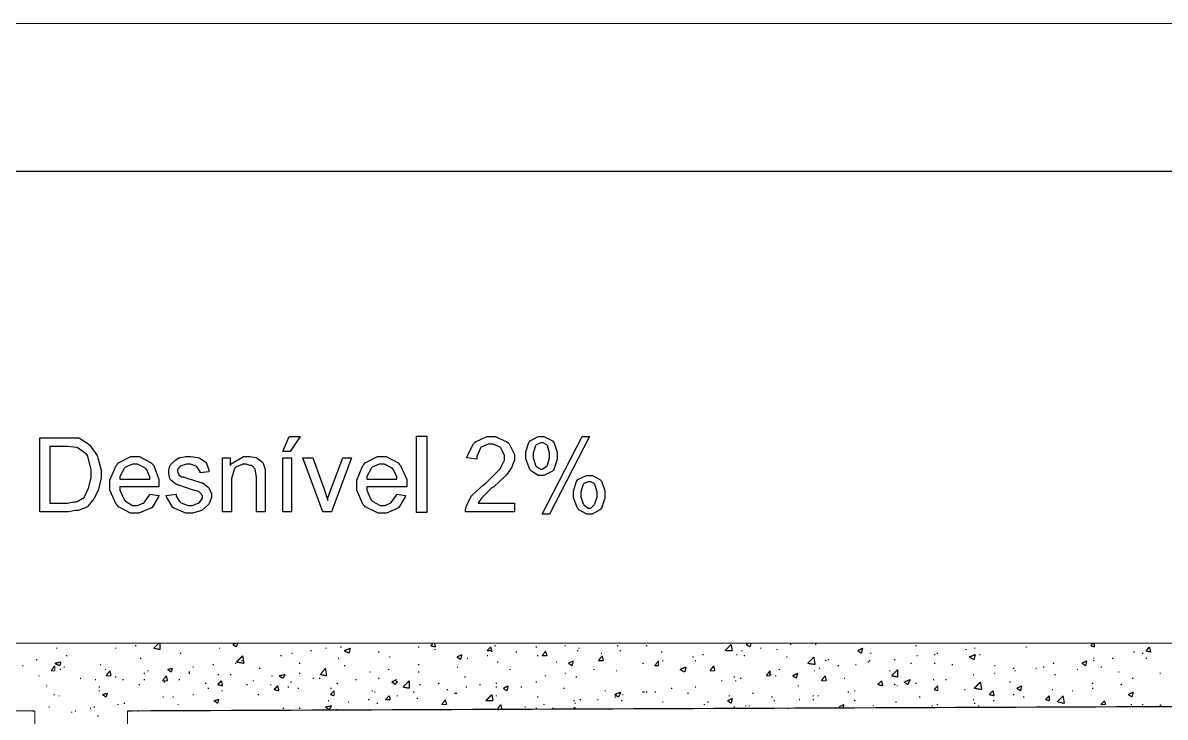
# Model space of a CAD drawing. Extents: x 0 to 210, y 0 to 297.
# Drawn here: x 104.27 to 142.95, y 273.4 to 296.9 of the extents above; entities that cross this region are included whole.
import ezdxf

# ---------------------------------------------------------------- set-up
doc = ezdxf.new("R2010")
doc.units = 0
doc.header["$MEASUREMENT"] = 0
doc.layers.add('C00-00-00-BLACK', color=7, linetype='Continuous')
doc.layers.add('CFF-7E-00', color=30, linetype='Continuous')

msp = doc.modelspace()

# ---------------------------------------------------------------- linework, layer by layer
at = {"layer": 'C00-00-00-BLACK', "const_width": 0.0423}
msp.add_lwpolyline([(0.0427, -0.3886), (210.36, -0.3886), (210.36, 296.883), (0.0427, 296.883), (0.0427, -0.3886)], close=True, dxfattribs=at)
for points in [[(57.9755, 275.903), (160.74, 275.903)], [(105.561, 275.903), (105.603, 275.903)], [(108.064, 275.817), (108.106, 275.817)], [(108.701, 275.733), (108.87, 275.903)], [(108.913, 275.903), (108.913, 275.688)], [(111.372, 275.86), (111.499, 275.903)], [(111.372, 275.86), (111.499, 275.776)], [(111.499, 275.776), (111.54, 275.903)], [(115.019, 275.776), (115.062, 275.776)], [(117.65, 275.776), (117.691, 275.776)], [(118.073, 275.817), (118.157, 275.903)], [(118.073, 275.817), (118.243, 275.776)], [(118.243, 275.776), (118.2, 275.903)], [(118.838, 275.903), (118.88, 275.903)], [(119.98, 275.646), (120.107, 275.776)], [(120.15, 275.603), (120.107, 275.776)], [(120.237, 275.817), (120.279, 275.817)], [(121.634, 275.776), (121.679, 275.776)], [(122.611, 275.817), (122.652, 275.817)], [(124.391, 275.817), (124.434, 275.817)], [(125.367, 275.817), (125.41, 275.817)], [(128.04, 275.646), (128.251, 275.86)], [(128.294, 275.646), (128.251, 275.86)], [(128.76, 275.86), (128.844, 275.903)], [(128.76, 275.86), (128.889, 275.776)], [(128.889, 275.776), (128.932, 275.903)], [(130.244, 275.86), (130.286, 275.86)], [(131.093, 275.86), (131.136, 275.86)], [(134.486, 275.817), (134.527, 275.817)], [(138.219, 275.776), (138.261, 275.776)], [(140.425, 275.817), (140.51, 275.903)], [(140.425, 275.817), (140.552, 275.776)], [(140.552, 275.776), (140.552, 275.903)], [(142.291, 275.646), (142.417, 275.776)], [(142.46, 275.603), (142.417, 275.776)], [(105.391, 275.733), (105.434, 275.733)], [(105.73, 275.477), (105.773, 275.477)], [(107.386, 275.733), (107.429, 275.733)], [(108.233, 275.391), (108.275, 275.391)], [(108.913, 275.688), (108.701, 275.733)], [(109.59, 275.561), (109.633, 275.561)], [(110.906, 275.733), (110.947, 275.733)], [(111.499, 275.264), (111.712, 275.477)], [(111.755, 275.222), (111.712, 275.477)], [(112.983, 275.477), (113.027, 275.477)], [(113.366, 275.561), (113.409, 275.561)], [(114.001, 275.646), (114.044, 275.646)], [(114.512, 275.733), (114.554, 275.733)], [(114.935, 275.391), (114.978, 275.391)], [(115.146, 275.646), (115.358, 275.733)], [(115.146, 275.646), (115.316, 275.561)], [(115.316, 275.561), (115.358, 275.733)], [(116.292, 275.603), (116.334, 275.603)], [(116.673, 275.434), (116.716, 275.434)], [(118.2, 275.688), (118.243, 275.688)], [(118.965, 275.434), (119.134, 275.518)], [(118.965, 275.434), (119.091, 275.349)], [(119.091, 275.349), (119.134, 275.518)], [(119.304, 275.391), (119.345, 275.391)], [(119.98, 275.646), (120.107, 275.646)], [(119.98, 275.477), (120.023, 275.477)], [(120.957, 275.603), (120.999, 275.603)], [(121.679, 275.477), (121.722, 275.477)], [(121.849, 275.477), (121.976, 275.646)], [(121.849, 275.477), (122.018, 275.477)], [(122.018, 275.477), (121.976, 275.603)], [(123.034, 275.646), (123.077, 275.646)], [(123.077, 275.733), (123.121, 275.733)], [(123.756, 275.307), (123.883, 275.477)], [(123.842, 275.561), (123.883, 275.561)], [(123.926, 275.307), (123.883, 275.477)], [(124.476, 275.646), (124.518, 275.646)], [(125.876, 275.603), (125.918, 275.603)], [(126.937, 275.434), (126.979, 275.434)], [(127.276, 275.518), (127.317, 275.518)], [(128.04, 275.646), (128.294, 275.646)], [(128.421, 275.518), (128.463, 275.518)], [(128.59, 275.646), (128.633, 275.646)], [(128.674, 275.477), (128.717, 275.477)], [(129.228, 275.733), (129.27, 275.733)], [(129.778, 275.688), (129.821, 275.688)], [(130.117, 275.434), (130.158, 275.434)], [(130.839, 275.222), (131.051, 275.434)], [(131.093, 275.18), (131.051, 275.434)], [(132.535, 275.646), (132.705, 275.733)], [(132.535, 275.646), (132.662, 275.561)], [(132.662, 275.561), (132.705, 275.733)], [(132.959, 275.561), (133.001, 275.561)], [(134.527, 275.477), (134.57, 275.477)], [(135.122, 275.518), (135.165, 275.518)], [(135.208, 275.561), (135.25, 275.561)], [(136.183, 275.688), (136.226, 275.688)], [(136.31, 275.434), (136.522, 275.518)], [(136.31, 275.434), (136.479, 275.349)], [(136.479, 275.733), (136.522, 275.733)], [(136.479, 275.349), (136.522, 275.518)], [(136.649, 275.518), (136.692, 275.518)], [(140.51, 275.391), (140.552, 275.391)], [(141.144, 275.391), (141.187, 275.391)], [(141.866, 275.603), (141.909, 275.603)], [(142.164, 275.561), (142.205, 275.561)], [(142.291, 275.646), (142.46, 275.603)], [(142.291, 275.391), (142.332, 275.391)], [(104.246, 275.138), (104.289, 275.138)], [(104.714, 275.349), (104.757, 275.349)], [(105.222, 274.968), (105.35, 275.138)], [(105.35, 275.222), (105.561, 275.264)], [(105.35, 275.222), (105.519, 275.138)], [(105.35, 274.968), (105.35, 275.138)], [(105.519, 275.138), (105.561, 275.264)], [(105.519, 275.011), (105.561, 275.011)], [(105.646, 275.095), (105.687, 275.095)], [(106.875, 275.18), (106.918, 275.18)], [(107.045, 275.011), (107.087, 275.011)], [(109.167, 275.011), (109.336, 275.052)], [(109.167, 275.011), (109.294, 274.925)], [(109.294, 274.925), (109.336, 275.052)], [(110.014, 275.095), (110.056, 275.095)], [(110.694, 275.18), (110.736, 275.18)], [(111.456, 275.222), (111.499, 275.222)], [(111.499, 275.264), (111.755, 275.222)], [(111.671, 275.307), (111.712, 275.307)], [(112.263, 275.052), (112.305, 275.052)], [(113.621, 275.222), (113.662, 275.222)], [(114.34, 274.841), (114.512, 275.052)], [(114.554, 274.799), (114.512, 275.052)], [(115.146, 275.138), (115.189, 275.138)], [(116.632, 275.011), (116.673, 275.011)], [(117.65, 275.18), (117.691, 275.18)], [(118.965, 275.095), (119.007, 275.095)], [(120.322, 275.264), (120.365, 275.264)], [(120.745, 275.011), (120.788, 275.011)], [(122.315, 275.264), (122.356, 275.264)], [(122.738, 275.222), (122.907, 275.307)], [(122.738, 275.222), (122.864, 275.138)], [(122.864, 275.138), (122.907, 275.307)], [(123.587, 275.011), (123.629, 275.011)], [(123.756, 275.307), (123.926, 275.307)], [(125.24, 275.222), (125.283, 275.222)], [(125.663, 275.138), (125.791, 275.307)], [(125.663, 275.138), (125.791, 275.138)], [(125.706, 275.138), (125.749, 275.138)], [(125.791, 275.138), (125.791, 275.307)], [(125.918, 275.307), (125.96, 275.307)], [(126.514, 275.011), (126.724, 275.095)], [(126.514, 275.011), (126.683, 274.925)], [(126.683, 274.925), (126.724, 275.095)], [(127.021, 275.307), (127.063, 275.307)], [(127.532, 274.968), (127.659, 275.138)], [(127.701, 274.968), (127.659, 275.138)], [(129.862, 275.011), (129.905, 275.011)], [(130.839, 275.222), (131.093, 275.18)], [(131.22, 275.052), (131.262, 275.052)], [(131.432, 275.307), (131.475, 275.307)], [(131.516, 275.349), (131.559, 275.349)], [(131.858, 275.138), (131.9, 275.138)], [(132.45, 275.18), (132.493, 275.18)], [(132.873, 275.264), (132.916, 275.264)], [(132.916, 275.307), (132.959, 275.307)], [(133.681, 274.799), (133.893, 275.011)], [(133.765, 275.349), (133.808, 275.349)], [(133.893, 274.756), (133.893, 275.011)], [(134.316, 275.222), (134.359, 275.222)], [(135.122, 275.222), (135.165, 275.222)], [(135.715, 275.18), (135.757, 275.18)], [(137.158, 275.138), (137.2, 275.138)], [(137.796, 275.052), (137.837, 275.052)], [(138.558, 275.052), (138.599, 275.052)], [(138.811, 275.095), (138.854, 275.095)], [(139.153, 275.222), (139.194, 275.222)], [(139.956, 275.011), (139.999, 275.011)], [(140.126, 275.222), (140.295, 275.307)], [(140.126, 275.222), (140.252, 275.138)], [(140.252, 275.138), (140.295, 275.307)], [(140.51, 275.307), (140.552, 275.307)], [(140.764, 275.095), (140.807, 275.095)], [(104.798, 274.799), (104.841, 274.799)], [(105.222, 274.968), (105.35, 274.968)], [(106.198, 274.715), (106.241, 274.715)], [(106.707, 274.672), (106.748, 274.672)], [(107.087, 274.799), (107.214, 274.968)], [(107.087, 274.799), (107.257, 274.799)], [(107.257, 274.799), (107.214, 274.968)], [(107.386, 274.756), (107.429, 274.756)], [(107.64, 274.672), (107.683, 274.672)], [(108.361, 274.884), (108.402, 274.884)], [(108.361, 274.672), (108.402, 274.672)], [(108.487, 274.968), (108.529, 274.968)], [(108.997, 274.629), (109.124, 274.799)], [(108.997, 274.629), (109.167, 274.629)], [(109.167, 274.629), (109.124, 274.799)], [(109.548, 274.672), (109.59, 274.672)], [(109.886, 274.925), (109.929, 274.925)], [(109.886, 274.884), (109.929, 274.884)], [(110.863, 274.841), (110.906, 274.841)], [(110.863, 274.502), (110.99, 274.629)], [(111.033, 274.46), (110.99, 274.629)], [(111.286, 274.841), (111.329, 274.841)], [(112.051, 274.629), (112.094, 274.629)], [(112.686, 274.799), (112.729, 274.799)], [(112.94, 274.799), (113.155, 274.841)], [(112.94, 274.799), (113.07, 274.715)], [(113.07, 274.715), (113.155, 274.841)], [(113.621, 274.884), (113.662, 274.884)], [(114.085, 274.715), (114.128, 274.715)], [(114.297, 274.715), (114.34, 274.715)], [(114.34, 274.841), (114.554, 274.799)], [(115.528, 274.672), (115.571, 274.672)], [(115.997, 274.925), (116.038, 274.925)], [(116.292, 274.715), (116.334, 274.715)], [(116.759, 274.588), (116.928, 274.672)], [(116.885, 274.502), (116.928, 274.629)], [(117.139, 274.418), (117.354, 274.629)], [(117.354, 274.376), (117.354, 274.629)], [(117.65, 274.925), (117.691, 274.925)], [(119.218, 274.756), (119.261, 274.756)], [(121.933, 274.799), (121.976, 274.799)], [(122.611, 274.884), (122.652, 274.884)], [(122.991, 274.756), (123.034, 274.756)], [(124.349, 274.968), (124.391, 274.968)], [(127.532, 274.968), (127.701, 274.968)], [(127.912, 274.629), (127.955, 274.629)], [(128.337, 274.756), (128.378, 274.756)], [(128.378, 274.629), (128.421, 274.629)], [(128.548, 274.715), (128.59, 274.715)], [(129.439, 274.799), (129.566, 274.968)], [(129.439, 274.799), (129.566, 274.799)], [(129.566, 274.799), (129.566, 274.968)], [(129.566, 274.841), (129.609, 274.841)], [(129.735, 274.799), (129.778, 274.799)], [(130.331, 274.799), (130.5, 274.884)], [(130.331, 274.799), (130.458, 274.715)], [(130.458, 274.715), (130.5, 274.884)], [(131.051, 274.968), (131.093, 274.968)], [(131.305, 274.629), (131.432, 274.799)], [(131.305, 274.629), (131.475, 274.629)], [(131.475, 274.629), (131.432, 274.799)], [(132.07, 274.715), (132.111, 274.715)], [(133.215, 274.502), (133.342, 274.629)], [(133.385, 274.46), (133.342, 274.629)], [(133.597, 274.968), (133.638, 274.968)], [(133.681, 274.799), (133.893, 274.756)], [(134.104, 274.588), (134.316, 274.672)], [(134.231, 274.502), (134.316, 274.672)], [(135.081, 274.672), (135.122, 274.672)], [(135.504, 274.672), (135.547, 274.672)], [(136.438, 274.841), (136.479, 274.841)], [(137.158, 274.884), (137.2, 274.884)], [(137.837, 274.968), (137.88, 274.968)], [(139.194, 274.841), (139.237, 274.841)], [(141.356, 274.925), (141.399, 274.925)], [(141.825, 274.715), (141.866, 274.715)], [(142.756, 274.884), (142.798, 274.884)], [(105.053, 274.46), (105.095, 274.46)], [(106.834, 274.418), (106.875, 274.418)], [(106.834, 274.29), (106.875, 274.29)], [(108.191, 274.502), (108.233, 274.502)], [(109.04, 274.588), (109.083, 274.588)], [(110.44, 274.545), (110.482, 274.545)], [(110.524, 274.376), (110.567, 274.376)], [(110.863, 274.502), (111.033, 274.46)], [(110.99, 274.29), (111.033, 274.29)], [(111.839, 274.502), (111.882, 274.502)], [(112.644, 274.502), (112.686, 274.502)], [(112.77, 274.333), (112.897, 274.46)], [(112.77, 274.333), (112.94, 274.29)], [(112.94, 274.29), (112.897, 274.46)], [(113.239, 274.418), (113.282, 274.418)], [(113.324, 274.588), (113.366, 274.588)], [(113.578, 274.376), (113.621, 274.376)], [(114.68, 274.376), (114.723, 274.376)], [(114.68, 274.163), (114.808, 274.29)], [(114.808, 274.122), (114.808, 274.29)], [(114.893, 274.545), (114.935, 274.545)], [(116.08, 274.29), (116.123, 274.29)], [(116.166, 274.249), (116.207, 274.249)], [(116.759, 274.588), (116.885, 274.502)], [(116.928, 274.588), (116.969, 274.588)], [(117.139, 274.418), (117.354, 274.376)], [(117.481, 274.249), (117.523, 274.249)], [(117.691, 274.502), (117.734, 274.502)], [(118.327, 274.545), (118.369, 274.545)], [(118.623, 274.333), (118.666, 274.333)], [(119.261, 274.418), (119.304, 274.418)], [(119.727, 274.502), (119.769, 274.502)], [(120.279, 274.545), (120.322, 274.545)], [(120.279, 274.418), (120.322, 274.418)], [(120.534, 274.376), (120.702, 274.46)], [(120.534, 274.376), (120.661, 274.29)], [(120.661, 274.29), (120.702, 274.46)], [(121.127, 274.418), (121.168, 274.418)], [(121.634, 274.588), (121.679, 274.588)], [(122.568, 274.376), (122.611, 274.376)], [(123.968, 274.29), (124.01, 274.29)], [(124.306, 274.163), (124.518, 274.249)], [(124.434, 274.079), (124.518, 274.249)], [(125.24, 274.249), (125.283, 274.249)], [(125.283, 274.249), (125.326, 274.249)], [(125.367, 274.249), (125.41, 274.249)], [(125.663, 274.249), (125.706, 274.249)], [(126.217, 274.376), (126.258, 274.376)], [(127.021, 274.418), (127.063, 274.418)], [(130.5, 274.46), (130.543, 274.46)], [(132.196, 274.249), (132.239, 274.249)], [(132.407, 274.29), (132.45, 274.29)], [(133.215, 274.502), (133.385, 274.46)], [(133.765, 274.502), (133.808, 274.502)], [(133.85, 274.46), (133.893, 274.46)], [(134.104, 274.588), (134.231, 274.502)], [(134.486, 274.545), (134.527, 274.545)], [(135.122, 274.333), (135.25, 274.46)], [(135.122, 274.333), (135.25, 274.29)], [(135.25, 274.29), (135.25, 274.46)], [(136.142, 274.333), (136.183, 274.333)], [(136.479, 274.376), (136.692, 274.588)], [(136.479, 274.376), (136.735, 274.333)], [(136.735, 274.333), (136.692, 274.588)], [(136.988, 274.163), (137.115, 274.29)], [(137.158, 274.122), (137.115, 274.29)], [(137.667, 274.588), (137.71, 274.588)], [(137.922, 274.376), (138.092, 274.46)], [(137.922, 274.376), (138.049, 274.29)], [(138.049, 274.29), (138.092, 274.46)], [(139.11, 274.333), (139.153, 274.333)], [(139.787, 274.29), (139.829, 274.29)], [(140.468, 274.545), (140.51, 274.545)], [(140.468, 274.376), (140.51, 274.376)], [(141.441, 274.502), (141.483, 274.502)], [(141.695, 274.163), (141.866, 274.249)], [(141.825, 274.079), (141.866, 274.249)], [(105.307, 274.163), (105.35, 274.163)], [(105.476, 274.122), (105.519, 274.122)], [(106.96, 274.163), (107.13, 274.206)], [(106.96, 274.163), (107.087, 274.079)], [(107.087, 274.079), (107.13, 274.206)], [(107.471, 273.826), (107.513, 273.826)], [(107.683, 273.867), (107.725, 273.867)], [(108.997, 274.079), (109.04, 274.079)], [(109.336, 274.079), (109.379, 274.079)], [(109.506, 273.826), (109.548, 273.826)], [(110.014, 274.163), (110.056, 274.163)], [(110.736, 273.953), (110.906, 273.994)], [(110.736, 273.953), (110.863, 273.867)], [(110.863, 273.867), (110.906, 273.994)], [(110.863, 273.994), (110.906, 273.994)], [(112.22, 274.163), (112.263, 274.163)], [(114.596, 273.953), (114.639, 273.953)], [(114.68, 274.163), (114.808, 274.122)], [(115.274, 273.91), (115.316, 273.91)], [(115.954, 273.994), (115.997, 273.994)], [(116.25, 273.867), (116.292, 273.867)], [(116.546, 273.994), (116.673, 274.122)], [(116.546, 273.994), (116.716, 273.994)], [(116.716, 273.994), (116.673, 274.122)], [(116.928, 274.122), (116.969, 274.122)], [(117.607, 274.037), (117.65, 274.037)], [(118.453, 273.826), (118.582, 273.994)], [(118.453, 273.826), (118.623, 273.826)], [(118.623, 273.826), (118.582, 273.953)], [(118.88, 274.206), (118.922, 274.206)], [(118.922, 274.206), (118.965, 274.206)], [(119.939, 273.953), (120.15, 274.163)], [(119.939, 273.953), (120.192, 273.953)], [(120.192, 273.953), (120.15, 274.163)], [(120.279, 274.122), (120.322, 274.122)], [(120.322, 273.654), (120.449, 273.826)], [(120.492, 273.654), (120.449, 273.826)], [(121.679, 274.079), (121.722, 274.079)], [(121.89, 273.826), (121.933, 273.826)], [(122.907, 273.953), (122.949, 273.953)], [(122.949, 273.867), (122.991, 273.867)], [(123.121, 273.994), (123.164, 273.994)], [(123.714, 273.994), (123.756, 273.994)], [(124.306, 274.163), (124.434, 274.079)], [(124.306, 274.079), (124.349, 274.079)], [(124.518, 273.953), (124.564, 273.953)], [(124.564, 274.163), (124.605, 274.163)], [(125.918, 273.91), (125.96, 273.91)], [(126.767, 274.206), (126.81, 274.206)], [(127.317, 273.826), (127.36, 273.826)], [(127.447, 273.91), (127.489, 273.91)], [(128.125, 273.953), (128.294, 274.037)], [(128.125, 273.953), (128.251, 273.867)], [(128.167, 274.122), (128.209, 274.122)], [(128.251, 273.867), (128.294, 274.037)], [(128.973, 274.206), (129.016, 274.206)], [(129.609, 274.079), (129.651, 274.079)], [(129.694, 273.953), (129.735, 273.953)], [(130.543, 273.994), (130.586, 273.994)], [(131.009, 274.122), (131.051, 274.122)], [(131.009, 273.994), (131.051, 273.994)], [(131.178, 274.122), (131.22, 274.122)], [(131.9, 273.74), (132.07, 273.826)], [(132.027, 273.698), (132.07, 273.826)], [(132.407, 273.953), (132.45, 273.953)], [(133.808, 273.91), (133.85, 273.91)], [(134.612, 274.079), (134.656, 274.079)], [(135.208, 273.826), (135.25, 273.826)], [(136.438, 273.994), (136.479, 273.994)], [(136.479, 273.867), (136.522, 273.867)], [(136.988, 274.163), (137.158, 274.122)], [(137.115, 273.953), (137.158, 273.953)], [(137.796, 274.163), (137.837, 274.163)], [(138.133, 274.079), (138.176, 274.079)], [(138.895, 273.994), (139.025, 274.122)], [(138.895, 273.994), (139.025, 273.953)], [(139.025, 273.953), (139.025, 274.122)], [(139.28, 273.91), (139.49, 274.122)], [(139.321, 273.91), (139.533, 273.867)], [(139.533, 273.867), (139.49, 274.122)], [(140.764, 273.826), (140.891, 273.953)], [(140.764, 273.826), (140.933, 273.826)], [(140.933, 273.826), (140.891, 273.953)], [(141.695, 274.163), (141.825, 274.079)], [(141.78, 273.826), (141.825, 273.826)], [(142.164, 273.826), (142.205, 273.826)], [(142.756, 273.74), (142.798, 273.826)], [(142.798, 273.74), (142.798, 273.826)], [(69.3843, 273.783), (104.672, 273.611)], [(104.672, 273.611), (104.672, 160.605)], [(105.137, 273.74), (105.18, 273.74)], [(105.902, 273.568), (105.945, 273.568)], [(106.029, 273.611), (106.072, 273.611)], [(106.537, 273.698), (106.579, 273.698)], [(106.664, 273.74), (106.707, 273.74)], [(106.791, 273.441), (106.834, 273.441)], [(107.81, 273.611), (149.331, 273.783)], [(107.81, 273.611), (107.81, 160.605)], [(107.936, 273.611), (107.979, 273.611)], [(108.149, 273.611), (108.191, 273.611)], [(113.07, 273.698), (113.112, 273.698)], [(113.621, 273.698), (113.662, 273.698)], [(114.512, 273.74), (114.723, 273.783)], [(114.512, 273.74), (114.639, 273.654)], [(114.639, 273.654), (114.723, 273.783)], [(114.893, 273.654), (114.935, 273.654)], [(120.322, 273.654), (120.406, 273.654)], [(121.254, 273.74), (121.295, 273.74)], [(121.634, 273.698), (121.679, 273.698)], [(122.188, 273.698), (122.229, 273.698)], [(122.907, 273.654), (122.949, 273.74)], [(122.991, 273.654), (122.949, 273.74)], [(128.337, 273.74), (128.378, 273.74)], [(128.717, 273.783), (128.76, 273.783)], [(128.844, 273.783), (128.889, 273.783)], [(130.158, 273.698), (130.201, 273.698)], [(131.9, 273.74), (131.943, 273.698)], [(133.043, 273.783), (133.085, 273.783)], [(135.038, 273.783), (135.081, 273.783)], [(136.608, 273.783), (136.649, 273.783)]]:
    msp.add_lwpolyline(points, dxfattribs=at)
at = {"layer": 'CFF-7E-00', "const_width": 0.0423}
msp.add_lwpolyline([(5.0478, 291.881), (205.357, 291.881)], dxfattribs=at)
at = {"layer": 'CFF-7E-00'}
for points in [[(104.841, 280.352), (104.841, 282.853), (105.687, 282.853), (105.804, 282.853), (106.068, 282.853), (106.156, 282.853), (106.188, 282.844), (106.473, 282.663), (106.495, 282.641), (106.527, 282.621), (106.78, 282.261), (106.791, 282.218), (106.812, 282.177), (106.918, 281.762), (106.918, 281.623), (106.918, 281.496), (106.843, 281.157), (106.834, 281.114), (106.823, 281.083), (106.685, 280.797), (106.664, 280.775), (106.642, 280.744), (106.473, 280.544), (106.452, 280.522), (106.43, 280.512), (106.177, 280.406), (106.156, 280.395), (106.048, 280.395), (105.809, 280.352), (105.73, 280.352), (104.841, 280.352)], [(113.07, 282.388), (113.282, 282.895), (113.662, 282.895), (113.324, 282.388), (113.07, 282.388)], [(117.602, 282.914), (117.941, 282.914), (117.941, 280.332), (117.602, 280.332), (117.602, 282.914)], [(120.915, 280.648), (120.915, 280.352), (119.261, 280.352), (119.261, 280.406), (119.293, 280.555), (119.304, 280.565), (119.313, 280.596), (119.451, 280.883), (119.473, 280.904), (119.505, 280.935), (119.853, 281.252), (119.896, 281.284), (119.96, 281.337), (120.427, 281.805), (120.449, 281.836), (120.469, 281.868), (120.576, 282.099), (120.576, 282.175), (120.576, 282.261), (120.469, 282.494), (120.449, 282.514), (120.427, 282.537), (120.187, 282.641), (120.107, 282.641), (120.022, 282.641), (119.79, 282.537), (119.769, 282.514), (119.747, 282.483), (119.641, 282.221), (119.641, 282.133), (119.304, 282.175), (119.313, 282.229), (119.526, 282.652), (119.557, 282.684), (119.589, 282.715), (119.978, 282.895), (120.107, 282.895), (120.256, 282.895), (120.66, 282.715), (120.702, 282.684), (120.734, 282.652), (120.915, 282.295), (120.915, 282.175), (120.915, 282.102), (120.84, 281.911), (120.831, 281.879), (120.819, 281.859), (120.65, 281.612), (120.618, 281.58), (120.596, 281.559), (120.213, 281.2), (120.15, 281.157), (120.107, 281.116), (119.82, 280.84), (119.811, 280.818), (119.8, 280.808), (119.694, 280.671), (119.684, 280.648), (120.915, 280.648)], [(121.295, 282.261), (121.295, 282.378), (121.401, 282.694), (121.423, 282.725), (121.444, 282.758), (121.715, 282.895), (121.806, 282.895), (121.911, 282.895), (122.198, 282.758), (122.229, 282.725), (122.25, 282.704), (122.356, 282.373), (122.356, 282.261), (122.356, 282.134), (122.25, 281.783), (122.229, 281.749), (122.198, 281.729), (121.904, 281.58), (121.806, 281.58), (121.721, 281.58), (121.485, 281.729), (121.465, 281.749), (121.433, 281.783), (121.295, 282.142), (121.295, 282.261)], [(121.849, 280.268), (123.206, 282.895), (123.46, 282.895), (122.102, 280.268), (121.849, 280.268)], [(105.18, 280.648), (105.687, 280.648), (105.782, 280.648), (105.999, 280.691), (106.072, 280.691), (106.104, 280.702), (106.303, 280.808), (106.325, 280.818), (106.346, 280.84), (106.484, 281.125), (106.495, 281.157), (106.504, 281.189), (106.579, 281.515), (106.579, 281.623), (106.579, 281.783), (106.473, 282.219), (106.452, 282.261), (106.43, 282.292), (106.146, 282.505), (106.114, 282.514), (106.092, 282.525), (105.788, 282.557), (105.687, 282.557), (105.18, 282.557), (105.18, 280.648)], [(121.849, 282.684), (121.795, 282.684), (121.645, 282.621), (121.634, 282.598), (121.623, 282.589), (121.55, 282.344), (121.55, 282.261), (121.55, 282.177), (121.623, 281.933), (121.634, 281.922), (121.645, 281.901), (121.798, 281.792), (121.849, 281.792), (121.849, 281.792), (122.007, 281.901), (122.018, 281.922), (122.028, 281.933), (122.102, 282.18), (122.102, 282.261), (122.102, 282.346), (122.028, 282.589), (122.018, 282.598), (122.007, 282.621), (121.888, 282.684), (121.849, 282.684)], [(108.572, 280.945), (108.87, 280.904), (108.859, 280.862), (108.646, 280.501), (108.614, 280.479), (108.572, 280.458), (108.191, 280.309), (108.064, 280.309), (107.915, 280.309), (107.502, 280.523), (107.471, 280.565), (107.428, 280.607), (107.214, 281.083), (107.214, 281.241), (107.214, 281.421), (107.428, 281.921), (107.471, 281.963), (107.502, 282.006), (107.924, 282.218), (108.064, 282.218), (108.212, 282.218), (108.614, 282.006), (108.657, 281.963), (108.7, 281.921), (108.87, 281.444), (108.87, 281.284), (108.87, 281.263), (108.87, 281.216), (108.87, 281.2), (107.556, 281.2), (107.556, 281.084), (107.694, 280.766), (107.725, 280.734), (107.746, 280.713), (107.985, 280.565), (108.064, 280.565), (108.137, 280.565), (108.339, 280.639), (108.361, 280.648), (108.381, 280.671), (108.56, 280.913), (108.572, 280.945)], [(109.124, 280.904), (109.463, 280.945), (109.463, 280.881), (109.568, 280.702), (109.59, 280.691), (109.611, 280.671), (109.849, 280.565), (109.929, 280.565), (110.003, 280.565), (110.206, 280.639), (110.228, 280.648), (110.249, 280.671), (110.355, 280.814), (110.355, 280.861), (110.355, 280.904), (110.249, 281.021), (110.228, 281.03), (110.217, 281.041), (109.97, 281.105), (109.929, 281.114), (109.875, 281.136), (109.484, 281.274), (109.463, 281.284), (109.441, 281.295), (109.262, 281.433), (109.252, 281.453), (109.241, 281.475), (109.209, 281.649), (109.209, 281.707), (109.209, 281.76), (109.241, 281.901), (109.252, 281.922), (109.262, 281.944), (109.4, 282.082), (109.422, 282.091), (109.431, 282.102), (109.55, 282.175), (109.59, 282.175), (109.611, 282.186), (109.786, 282.218), (109.845, 282.218), (109.94, 282.218), (110.206, 282.186), (110.228, 282.175), (110.26, 282.166), (110.471, 282.017), (110.482, 282.006), (110.491, 281.985), (110.567, 281.777), (110.567, 281.707), (110.271, 281.666), (110.271, 281.719), (110.164, 281.869), (110.144, 281.879), (110.132, 281.901), (109.947, 281.963), (109.886, 281.963), (109.812, 281.963), (109.6, 281.901), (109.59, 281.879), (109.568, 281.869), (109.506, 281.78), (109.506, 281.749), (109.506, 281.718), (109.538, 281.634), (109.548, 281.623), (109.548, 281.602), (109.621, 281.548), (109.633, 281.537), (109.706, 281.537), (109.886, 281.464), (109.929, 281.453), (109.983, 281.444), (110.333, 281.337), (110.355, 281.327), (110.375, 281.317), (110.556, 281.179), (110.567, 281.157), (110.576, 281.136), (110.651, 280.963), (110.651, 280.904), (110.651, 280.831), (110.576, 280.629), (110.567, 280.607), (110.545, 280.586), (110.334, 280.406), (110.313, 280.395), (110.28, 280.385), (110.016, 280.309), (109.929, 280.309), (109.791, 280.309), (109.411, 280.458), (109.379, 280.479), (109.347, 280.501), (109.134, 280.862), (109.124, 280.904)], [(111.033, 280.352), (111.033, 282.175), (111.286, 282.175), (111.286, 281.922), (111.318, 281.976), (111.74, 282.218), (111.882, 282.218), (111.955, 282.218), (112.156, 282.186), (112.178, 282.175), (112.199, 282.166), (112.379, 282.028), (112.39, 282.006), (112.4, 281.996), (112.463, 281.814), (112.474, 281.792), (112.474, 281.719), (112.474, 281.553), (112.474, 281.496), (112.474, 280.352), (112.178, 280.352), (112.178, 281.453), (112.178, 281.528), (112.145, 281.74), (112.135, 281.749), (112.135, 281.794), (112.029, 281.912), (112.008, 281.922), (111.955, 281.922), (111.836, 281.963), (111.797, 281.963), (111.712, 281.963), (111.476, 281.859), (111.456, 281.836), (111.434, 281.816), (111.329, 281.481), (111.329, 281.368), (111.329, 280.352), (111.033, 280.352)], [(113.07, 280.352), (113.07, 282.175), (113.366, 282.175), (113.366, 280.352), (113.07, 280.352)], [(114.424, 280.352), (113.748, 282.175), (114.085, 282.175), (114.467, 281.114), (114.476, 281.083), (114.583, 280.766), (114.594, 280.734), (114.594, 280.819), (114.669, 281.04), (114.68, 281.071), (115.105, 282.175), (115.401, 282.175), (114.723, 280.352), (114.424, 280.352)], [(116.928, 280.945), (117.224, 280.904), (117.213, 280.862), (117.001, 280.501), (116.969, 280.479), (116.938, 280.458), (116.581, 280.309), (116.462, 280.309), (116.302, 280.309), (115.856, 280.523), (115.824, 280.565), (115.781, 280.607), (115.571, 281.083), (115.571, 281.241), (115.571, 281.421), (115.781, 281.921), (115.824, 281.963), (115.856, 282.006), (116.277, 282.218), (116.419, 282.218), (116.567, 282.218), (116.98, 282.006), (117.012, 281.963), (117.053, 281.921), (117.265, 281.444), (117.265, 281.284), (117.265, 281.263), (117.265, 281.216), (117.265, 281.2), (115.911, 281.2), (115.911, 281.084), (116.049, 280.766), (116.08, 280.734), (116.101, 280.713), (116.371, 280.565), (116.462, 280.565), (116.526, 280.565), (116.705, 280.639), (116.716, 280.648), (116.736, 280.671), (116.917, 280.913), (116.928, 280.945)], [(107.556, 281.453), (108.572, 281.453), (108.572, 281.539), (108.465, 281.772), (108.445, 281.792), (108.423, 281.825), (108.154, 281.963), (108.064, 281.963), (107.979, 281.963), (107.746, 281.859), (107.725, 281.836), (107.694, 281.816), (107.556, 281.544), (107.556, 281.453)], [(115.911, 281.453), (116.928, 281.453), (116.928, 281.539), (116.821, 281.772), (116.8, 281.792), (116.778, 281.825), (116.509, 281.963), (116.419, 281.963), (116.334, 281.963), (116.101, 281.859), (116.08, 281.836), (116.058, 281.816), (115.911, 281.544), (115.911, 281.453)], [(122.907, 280.945), (122.907, 281.062), (123.012, 281.379), (123.034, 281.41), (123.055, 281.442), (123.358, 281.58), (123.46, 281.58), (123.555, 281.58), (123.808, 281.442), (123.842, 281.41), (123.862, 281.39), (123.968, 281.056), (123.968, 280.945), (123.968, 280.818), (123.862, 280.469), (123.842, 280.438), (123.808, 280.417), (123.547, 280.268), (123.46, 280.268), (123.363, 280.268), (123.098, 280.417), (123.077, 280.438), (123.044, 280.469), (122.907, 280.826), (122.907, 280.945)], [(123.46, 281.368), (123.406, 281.368), (123.257, 281.306), (123.248, 281.284), (123.237, 281.274), (123.164, 281.027), (123.164, 280.945), (123.164, 280.861), (123.237, 280.618), (123.248, 280.607), (123.257, 280.586), (123.409, 280.479), (123.46, 280.479), (123.501, 280.479), (123.618, 280.586), (123.629, 280.607), (123.639, 280.618), (123.714, 280.863), (123.714, 280.945), (123.714, 281.03), (123.639, 281.274), (123.629, 281.284), (123.618, 281.306), (123.498, 281.368), (123.46, 281.368)]]:
    msp.add_lwpolyline(points, close=True, dxfattribs=at)

doc.saveas('drawing.dxf')
